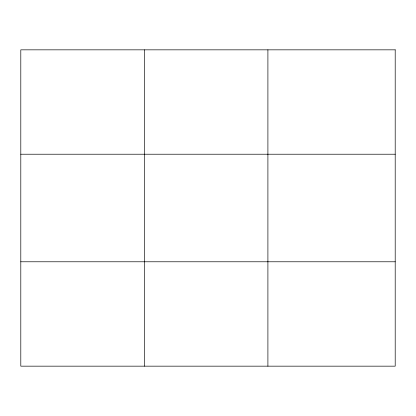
<?xml version="1.0" encoding="UTF-8"?>
<svg xmlns="http://www.w3.org/2000/svg" width="416" height="416" viewBox="0 0 416 416"><rect width="100%" height="100%" fill="white"/><g stroke="black" fill="none" stroke-linecap="round" stroke-linejoin="round"><path stroke-width="0.62" d="M144.352 49.837L144.352 366.163M267.904 49.837L267.904 366.163M20.8 154.222L395.2 154.222M20.8 261.778L395.2 261.778M395.2 49.837L395.2 366.163L20.8 366.163L20.8 49.837L395.2 49.837"/></g></svg>
